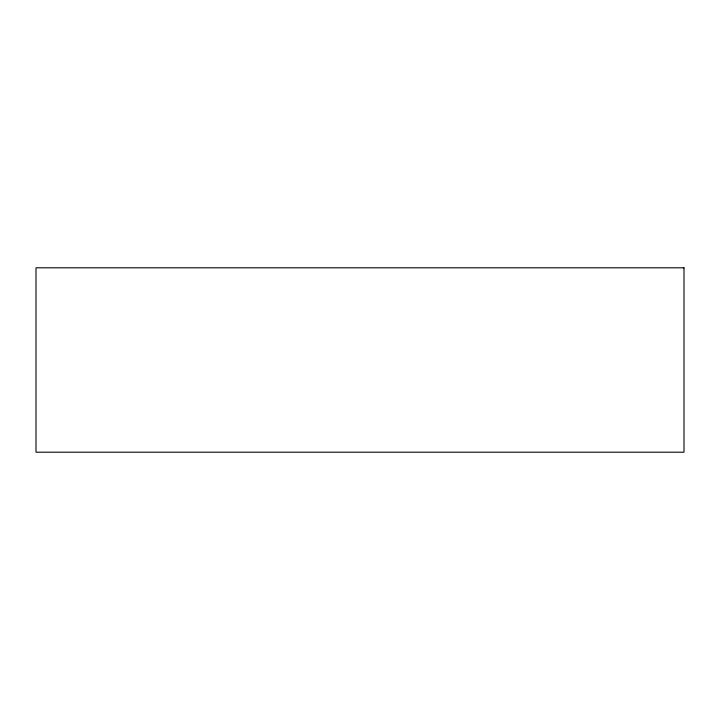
<?xml version="1.0" encoding="UTF-8"?>
<svg xmlns="http://www.w3.org/2000/svg" width="720" height="720" viewBox="0 0 720 720"><rect width="100%" height="100%" fill="white"/><g stroke="black" fill="none" stroke-linecap="round" stroke-linejoin="round"><path stroke-width="1.08" d="M684 267.804L36 267.804L36 452.196L684 452.196L684 267.804"/></g></svg>
